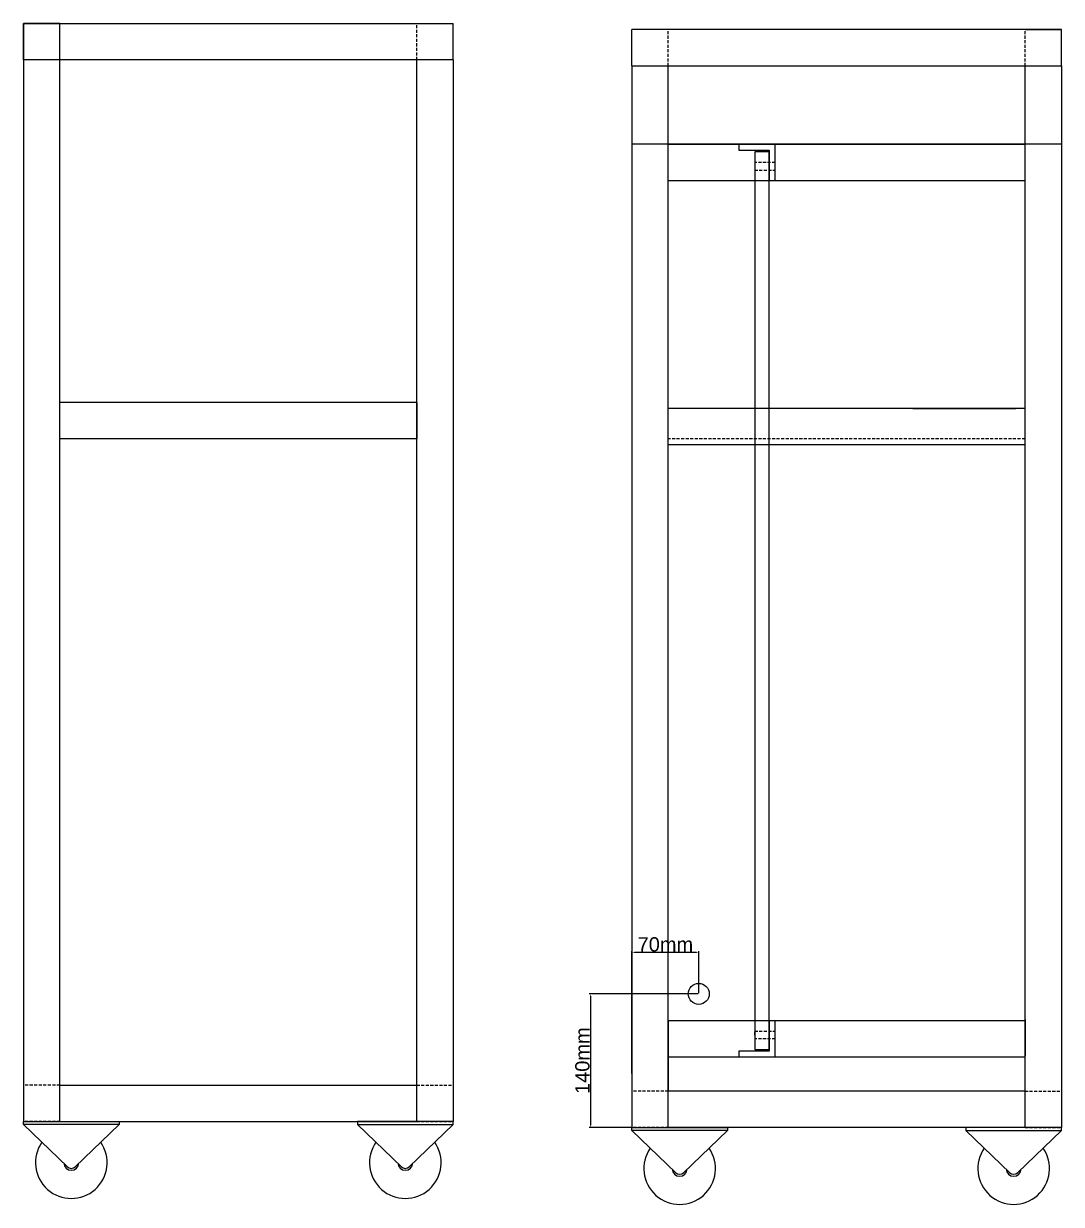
# Model space of a CAD drawing. Header units: centimetres. Extents: x 6534 to 31506, y 42826 to 109107.
# Drawn here: x 12602 to 13689, y 46648 to 47885 of the extents above; entities that cross this region are included whole.
import ezdxf

# ---------------------------------------------------------------- set-up
doc = ezdxf.new("R2010")
doc.units = ezdxf.units.CM
doc.header["$LTSCALE"] = 0.5
doc.linetypes.add('DASHED2', pattern=[9.525, 6.35, -3.175])
doc.styles.get("Standard").update_dxf_attribs({"font": 'arial.ttf'})
doc.dimstyles.new('ISO-25', dxfattribs={"dimtxt": 15, "dimasz": 2.5, "dimexe": 1.25, "dimexo": 0.625, "dimtad": 1, "dimtxsty": 'Standard', "dimcen": 2.5, "dimclrd": 1, "dimclre": 1, "dimadec": 0, "dimazin": 0, "dimtfac": 1, "dimtmove": 0, "dimatfit": 3, "dimfxl": 1, "dimarcsym": 0})

# ---------------------------------------------------------------- blocks, each defined once
blk = doc.blocks.new('*D438')
at = {"color": 1, "lineweight": -2, "transparency": 16777216}
for p, q in [((13308.6, 46868.7), (13194.5, 46868.7)), ((13195.7, 46866.2), (13195.7, 46731.2)), ((13238.6, 46728.7), (13194.5, 46728.7))]:
    blk.add_line(p, q, dxfattribs=at)
at = {"color": 1, "transparency": 16777216}
for points in [[(13195.3, 46866.2), (13196.1, 46866.2), (13195.7, 46868.7)], [(13195.3, 46731.2), (13196.1, 46731.2), (13195.7, 46728.7)]]:
    blk.add_solid(points, dxfattribs=at)
at = {"layer": 'Defpoints', "color": 0, "transparency": 16777216}
for p in [(13309.3, 46868.7), (13195.7, 46728.7), (13239.3, 46728.7)]:
    blk.add_point(p, dxfattribs=at)
at = {"color": 0, "transparency": 16777216, "insert": (13187.4, 46798.7), "char_height": 15, "attachment_point": 5, "rotation": 90}
blk.add_mtext('140mm', dxfattribs=at)
blk = doc.blocks.new('*D439')
at = {"color": 1, "lineweight": -2, "transparency": 16777216}
for p, q in [((13239.3, 46785.3), (13239.3, 46913.4)), ((13306.8, 46912.1), (13241.8, 46912.1)), ((13309.3, 46869.3), (13309.3, 46913.4))]:
    blk.add_line(p, q, dxfattribs=at)
at = {"color": 1, "transparency": 16777216}
for points in [[(13241.8, 46912.5), (13241.8, 46911.7), (13239.3, 46912.1)], [(13306.8, 46912.5), (13306.8, 46911.7), (13309.3, 46912.1)]]:
    blk.add_solid(points, dxfattribs=at)
at = {"layer": 'Defpoints', "color": 0, "transparency": 16777216}
for p in [(13239.3, 46912.1), (13309.3, 46868.7), (13239.3, 46784.7)]:
    blk.add_point(p, dxfattribs=at)
at = {"color": 0, "transparency": 16777216, "insert": (13274.3, 46920.4), "char_height": 15, "attachment_point": 5}
blk.add_mtext('70mm', dxfattribs=at)

msp = doc.modelspace()

# ---------------------------------------------------------------- linework, layer by layer
for p, q in [((12639.902, 47884.919), (12601.802, 47884.919)), ((12601.802, 47884.919), (13051.802, 47884.919)), ((12601.802, 47846.819), (12601.802, 47884.919)), ((12601.802, 47884.919), (12601.802, 46734.919)), ((12639.902, 46734.919), (12639.902, 47884.919)), ((13013.702, 47884.919), (13051.802, 47884.919)), ((13051.802, 47846.819), (13051.802, 47884.919)), ((13277.371, 47878.673), (13239.271, 47878.673)), ((13689.271, 47878.673), (13239.271, 47878.673)), ((13239.271, 47840.573), (13239.271, 47878.673)), ((13651.171, 47878.673), (13689.271, 47878.673)), ((13689.271, 47840.573), (13689.271, 47878.673)), ((13051.802, 47846.819), (12601.802, 47846.819)), ((13013.702, 47846.819), (12973.702, 47846.819)), ((13013.702, 46734.919), (13013.702, 47846.819)), ((13051.802, 47846.819), (13051.802, 46734.919)), ((13239.271, 47840.573), (13689.271, 47840.573)), ((13239.271, 47840.573), (13239.271, 46728.673)), ((13277.371, 46728.673), (13277.371, 47840.573)), ((13277.371, 47840.573), (13317.371, 47840.573)), ((13651.171, 46728.673), (13651.171, 47840.573)), ((13689.271, 47840.573), (13689.271, 46728.673)), ((13689.271, 47758.673), (13239.271, 47758.673)), ((13277.371, 47758.673), (13651.171, 47758.673)), ((13389.271, 47758.673), (13351.171, 47758.673)), ((13351.171, 47758.673), (13351.171, 47752.323)), ((13351.171, 47752.323), (13382.921, 47752.323)), ((13382.921, 46810.573), (13382.921, 47752.323)), ((13382.921, 47752.323), (13382.921, 47720.573)), ((13389.271, 47720.573), (13389.271, 47758.673)), ((13382.921, 47750.573), (13367.921, 47750.573)), ((13367.921, 47750.573), (13367.921, 46810.573)), ((13277.371, 47720.573), (13651.171, 47720.573)), ((13382.921, 47720.573), (13389.271, 47720.573)), ((13382.921, 47720.573), (13389.271, 47720.573)), ((13013.702, 47488.019), (12639.902, 47488.019)), ((13013.702, 47488.019), (13013.702, 47449.919)), ((13651.171, 47481.773), (13277.371, 47481.773)), ((13651.171, 47481.773), (13511.171, 47481.773)), ((13533.696, 47481.773), (13641.646, 47481.773)), ((13013.702, 47449.919), (12639.902, 47449.919)), ((13651.171, 47443.673), (13277.371, 47443.673)), ((13651.171, 46840.573), (13277.371, 46840.573)), ((13277.371, 46840.573), (13277.371, 46802.473)), ((13389.271, 46840.573), (13382.921, 46840.573)), ((13382.921, 46840.573), (13382.921, 46808.823)), ((13389.271, 46802.473), (13389.271, 46840.573)), ((13651.171, 46841.773), (13651.171, 46803.673)), ((13651.171, 46840.573), (13651.171, 46803.673)), ((13651.171, 46802.473), (13277.371, 46802.473)), ((13277.371, 46802.473), (13277.371, 46766.773)), ((13351.171, 46808.823), (13351.171, 46802.473)), ((13382.921, 46808.823), (13351.171, 46808.823)), ((13367.921, 46810.573), (13382.921, 46810.573)), ((13277.371, 46766.773), (13277.371, 46784.623)), ((12639.902, 46773.019), (13013.702, 46773.019)), ((13651.171, 46766.773), (13277.371, 46766.773)), ((12601.802, 46734.919), (12701.802, 46734.919)), ((12601.802, 46731.919), (12601.802, 46734.919)), ((12701.802, 46731.919), (12601.802, 46731.919)), ((12601.802, 46731.919), (12647.632, 46687.606)), ((12639.902, 46734.919), (13013.702, 46734.919)), ((12701.802, 46731.919), (12655.973, 46687.606)), ((12701.802, 46734.919), (12701.802, 46731.919)), ((13051.802, 46734.919), (12951.802, 46734.919)), ((12951.802, 46734.919), (12951.802, 46731.919)), ((12951.802, 46731.919), (13051.802, 46731.919)), ((12951.802, 46731.919), (12997.632, 46687.606)), ((13051.802, 46731.919), (13005.973, 46687.606)), ((13051.802, 46731.919), (13051.802, 46734.919)), ((13239.271, 46728.673), (13339.271, 46728.673)), ((13239.271, 46725.673), (13239.271, 46728.673)), ((13339.271, 46725.673), (13239.271, 46725.673)), ((13239.271, 46725.673), (13285.1, 46681.36)), ((13651.171, 46728.673), (13277.371, 46728.673)), ((13339.271, 46725.673), (13293.442, 46681.36)), ((13339.271, 46728.673), (13339.271, 46725.673)), ((13689.271, 46728.673), (13589.271, 46728.673)), ((13589.271, 46728.673), (13589.271, 46725.673)), ((13589.271, 46725.673), (13689.271, 46725.673)), ((13589.271, 46725.673), (13635.1, 46681.36)), ((13689.271, 46725.673), (13643.442, 46681.36)), ((13689.271, 46725.673), (13689.271, 46728.673))]:
    msp.add_line(p, q)
at = {"linetype": 'DASHED2'}
for p, q in [((12639.902, 47846.819), (12639.902, 47884.919)), ((13013.702, 47846.819), (13013.702, 47884.919)), ((13277.371, 47840.573), (13277.371, 47878.673)), ((13651.171, 47840.573), (13651.171, 47878.673)), ((13389.271, 47739.573), (13367.921, 47739.573)), ((13367.921, 47731.573), (13389.271, 47731.573)), ((13651.171, 47450.023), (13277.371, 47450.023)), ((13367.921, 46825.573), (13367.921, 46829.573)), ((13367.921, 46829.573), (13389.271, 46829.573)), ((13389.271, 46821.573), (13367.921, 46821.573)), ((12639.902, 46773.019), (12601.802, 46773.019)), ((13013.702, 46773.019), (13051.802, 46773.019)), ((13277.371, 46766.773), (13239.271, 46766.773)), ((13651.171, 46766.773), (13689.271, 46766.773)), ((12639.902, 46734.919), (12601.802, 46734.919)), ((13013.702, 46734.919), (13051.802, 46734.919)), ((13013.702, 46734.919), (13051.802, 46734.919)), ((13277.371, 46728.673), (13239.271, 46728.673)), ((13651.171, 46728.673), (13689.271, 46728.673))]:
    msp.add_line(p, q, dxfattribs=at)
msp.add_circle((13309.271, 46868.676), 11)
for centre, radius, start, end in [((12651.802, 46691.919), 37.5, 145.170341, 34.829659), ((13001.802, 46691.919), 37.5, 145.170341, 34.829659), ((13289.271, 46685.673), 37.5, 145.170341, 34.829659), ((13639.271, 46685.673), 37.5, 145.170341, 34.829659), ((12651.802, 46691.919), 8, 184.553823, 355.446177), ((12651.802, 46691.919), 6, 225.963445, 314.036555), ((13001.802, 46691.919), 8, 184.553823, 355.446177), ((13001.802, 46691.919), 6, 225.963445, 314.036555), ((13289.271, 46685.673), 8, 184.553823, 355.446177), ((13289.271, 46685.673), 6, 225.963445, 314.036555), ((13639.271, 46685.673), 8, 184.553823, 355.446177), ((13639.271, 46685.673), 6, 225.963445, 314.036555)]:
    msp.add_arc(centre, radius, start, end)

# ---------------------------------------------------------------- dimensions: what is measured, and where the dimension line sits
dim = msp.add_linear_dim(base=(13239.271, 46912.118), p1=(13309.271, 46868.676), p2=(13239.271, 46784.673), dimstyle='ISO-25', override={"dimpost": 'mm'})
dim.commit()
dim.dimension.update_dxf_attribs({"geometry": '*D439', "text_midpoint": (13274.271, 46920.402)})
dim = msp.add_linear_dim(base=(13195.704, 46728.673), p1=(13309.271, 46868.676), p2=(13239.271, 46728.673), angle=90, dimstyle='ISO-25', override={"dimpost": 'mm'})
dim.commit()
dim.dimension.update_dxf_attribs({"geometry": '*D438', "text_midpoint": (13187.42, 46798.675)})

doc.saveas('drawing.dxf')
